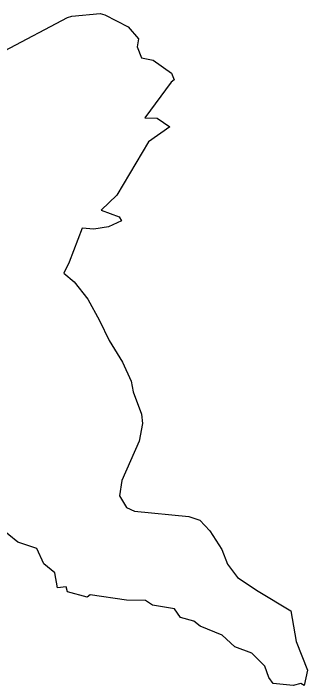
# Model space of a CAD drawing. Header units: metres. Extents: x 307119 to 311687, y 1926129 to 1930527.
# Drawn here: x 309761 to 311687, y 1926129 to 1930527 of the extents above; entities that cross this region are included whole.
import ezdxf

# ---------------------------------------------------------------- set-up
doc = ezdxf.new("R2010")
doc.units = ezdxf.units.M
doc.layers.add('village', color=3, linetype='Continuous')

msp = doc.modelspace()

# ---------------------------------------------------------------- linework, layer by layer
at = {"layer": 'village', "color": 3, "true_color": 0x00ff00}
msp.add_polyline3d([(309702.7, 1930283.6, 0), (310115.4, 1930501.3, 0), (310144.1, 1930510.3, 0), (310327.8, 1930527.4, 0), (310359.7, 1930518.2, 0), (310511.3, 1930439, 0), (310579.7, 1930360.7, 0), (310571.7, 1930309.4, 0), (310600.3, 1930237, 0), (310675.6, 1930222.1, 0), (310795.6, 1930135.9, 0), (310813.9, 1930093.7, 0), (310793.2, 1930078.3, 0), (310622.3, 1929845.1, 0), (310702.1, 1929842.1, 0), (310784.3, 1929784.9, 0), (310645.1, 1929687.3, 0), (310438.3, 1929337.2, 0), (310335.5, 1929240.4, 0), (310452.7, 1929195.4, 0), (310467.6, 1929171.1, 0), (310383.8, 1929131.8, 0), (310287.4, 1929114.9, 0), (310210.9, 1929122, 0), (310126.2, 1928900.5, 0), (310090.3, 1928828.3, 0), (310158.1, 1928771.5, 0), (310248.5, 1928658.1, 0), (310324.1, 1928518.1, 0), (310388.2, 1928386.3, 0), (310475.8, 1928245.7, 0), (310531.2, 1928121.6, 0), (310544.6, 1928051.4, 0), (310600.2, 1927905, 0), (310605.5, 1927844.3, 0), (310583.9, 1927729.1, 0), (310469.9, 1927470.3, 0), (310454.7, 1927369.9, 0), (310500.1, 1927293.3, 0), (310554, 1927270.6, 0), (310910.5, 1927236.1, 0), (310982.3, 1927211.7, 0), (311045.9, 1927142.4, 0), (311124.9, 1927018.6, 0), (311162.7, 1926923.5, 0), (311227.7, 1926836.5, 0), (311362.8, 1926746.2, 0), (311578, 1926618.7, 0), (311611.9, 1926417.5, 0), (311687.1, 1926229.3, 0), (311665, 1926129, 0), (311642, 1926142.1, 0), (311593.1, 1926129.1, 0), (311460.9, 1926141.5, 0), (311432.7, 1926182.3, 0), (311407.7, 1926255.4, 0), (311322.2, 1926341.9, 0), (311210.3, 1926382, 0), (311128.2, 1926458.2, 0), (310984.3, 1926517.6, 0), (310942.2, 1926550.3, 0), (310853.9, 1926574.8, 0), (310816.5, 1926631.1, 0), (310671.4, 1926654.7, 0), (310625.4, 1926684.7, 0), (310500.8, 1926687.1, 0), (310263.8, 1926723.2, 0), (310242.9, 1926708.5, 0), (310114.3, 1926741.4, 0), (310105.5, 1926775.1, 0), (310049.8, 1926768.6, 0), (310031.2, 1926866, 0), (309959.1, 1926925.4, 0), (309913.6, 1927025.3, 0), (309788.8, 1927066.6, 0), (309610.9, 1927210.4, 0)], dxfattribs=at)

doc.saveas('drawing.dxf')
